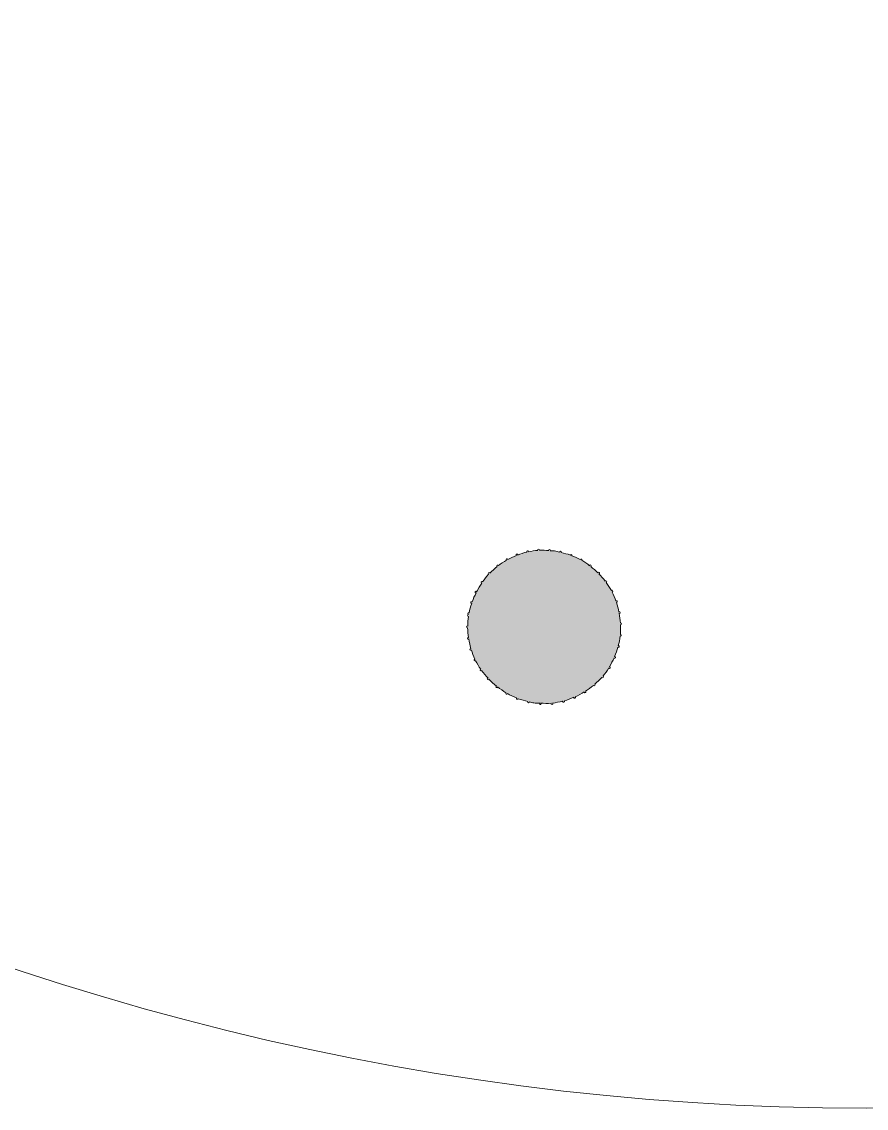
# Model space of a CAD drawing. Header units: millimetres. Extents: x -75 to 75, y -97 to 97.
# Drawn here: x -18.82 to 0, y -96.81 to -72.61 of the extents above; entities that cross this region are included whole.
import ezdxf

# ---------------------------------------------------------------- set-up
doc = ezdxf.new("R2010")
doc.units = ezdxf.units.MM
doc.header["$MEASUREMENT"] = 0
doc.layers.add('Layer 1', color=7, linetype='Continuous', lineweight=0)

# ---------------------------------------------------------------- blocks, each defined once
blk = doc.blocks.new('Block_1')
at = {"layer": 'Layer 1', "true_color": 0x000000, "transparency": 33554687}
h = blk.add_hatch(color=18, dxfattribs=at)
h.dxf.hatch_style = 2
edge = h.paths.add_edge_path()
edge.add_spline(control_points=[(-5.476, -86.045), (-5.464, -86.044), (-5.455, -86.035), (-5.455, -86.023), (-5.456, -86.011), (-5.466, -86.002), (-5.477, -86.003), (-5.48, -86.003), (-5.48, -86.006), (-5.482, -86.007), (-5.486, -85.932), (-5.496, -85.859), (-5.51, -85.787), (-5.506, -85.788), (-5.505, -85.793), (-5.501, -85.793), (-5.49, -85.79), (-5.482, -85.779), (-5.484, -85.767), (-5.485, -85.756), (-5.498, -85.749), (-5.509, -85.751), (-5.513, -85.752), (-5.512, -85.757), (-5.515, -85.76), (-5.529, -85.687), (-5.545, -85.615), (-5.569, -85.546), (-5.567, -85.546), (-5.567, -85.548), (-5.565, -85.548), (-5.554, -85.544), (-5.548, -85.532), (-5.552, -85.521), (-5.556, -85.509), (-5.568, -85.504), (-5.579, -85.508), (-5.581, -85.509), (-5.58, -85.512), (-5.582, -85.514), (-5.606, -85.446), (-5.63, -85.378), (-5.663, -85.315), (-5.662, -85.315), (-5.662, -85.315), (-5.662, -85.315), (-5.652, -85.31), (-5.647, -85.296), (-5.653, -85.286), (-5.659, -85.276), (-5.671, -85.272), (-5.682, -85.278), (-5.682, -85.278), (-5.681, -85.279), (-5.682, -85.28), (-5.716, -85.217), (-5.757, -85.158), (-5.798, -85.1), (-5.796, -85.1), (-5.794, -85.103), (-5.793, -85.101), (-5.783, -85.094), (-5.781, -85.081), (-5.788, -85.071), (-5.795, -85.062), (-5.808, -85.06), (-5.817, -85.067), (-5.818, -85.068), (-5.816, -85.07), (-5.817, -85.071), (-5.861, -85.013), (-5.911, -84.96), (-5.961, -84.908), (-5.957, -84.907), (-5.953, -84.911), (-5.95, -84.908), (-5.941, -84.9), (-5.941, -84.886), (-5.95, -84.879), (-5.958, -84.871), (-5.972, -84.871), (-5.98, -84.879), (-5.982, -84.882), (-5.979, -84.886), (-5.98, -84.889), (-6.031, -84.838), (-6.084, -84.79), (-6.142, -84.745), (-6.14, -84.744), (-6.137, -84.746), (-6.135, -84.744), (-6.128, -84.735), (-6.129, -84.721), (-6.139, -84.714), (-6.148, -84.707), (-6.161, -84.709), (-6.167, -84.719), (-6.169, -84.722), (-6.166, -84.725), (-6.166, -84.728), (-6.223, -84.686), (-6.278, -84.643), (-6.34, -84.608), (-6.335, -84.597), (-6.338, -84.585), (-6.348, -84.58), (-6.358, -84.575), (-6.371, -84.58), (-6.376, -84.59), (-6.377, -84.591), (-6.376, -84.591), (-6.376, -84.591), (-6.437, -84.559), (-6.5, -84.53), (-6.565, -84.505), (-6.563, -84.495), (-6.566, -84.485), (-6.575, -84.481), (-6.583, -84.478), (-6.59, -84.485), (-6.595, -84.491), (-6.662, -84.467), (-6.732, -84.452), (-6.802, -84.436), (-6.801, -84.434), (-6.798, -84.435), (-6.798, -84.433), (-6.795, -84.422), (-6.802, -84.411), (-6.814, -84.408), (-6.825, -84.406), (-6.836, -84.413), (-6.838, -84.425), (-6.838, -84.426), (-6.836, -84.426), (-6.836, -84.427), (-6.874, -84.419), (-6.91, -84.406), (-6.949, -84.4), (-6.981, -84.395), (-7.013, -84.398), (-7.045, -84.395), (-7.044, -84.392), (-7.04, -84.393), (-7.04, -84.39), (-7.039, -84.379), (-7.048, -84.368), (-7.059, -84.367), (-7.07, -84.366), (-7.08, -84.374), (-7.081, -84.386), (-7.081, -84.389), (-7.076, -84.39), (-7.075, -84.393), (-7.146, -84.387), (-7.217, -84.378), (-7.286, -84.382), (-7.286, -84.381), (-7.286, -84.381), (-7.286, -84.381), (-7.286, -84.369), (-7.296, -84.361), (-7.307, -84.362), (-7.319, -84.363), (-7.327, -84.373), (-7.326, -84.385), (-7.326, -84.386), (-7.324, -84.386), (-7.324, -84.387), (-7.394, -84.393), (-7.463, -84.404), (-7.532, -84.418), (-7.532, -84.416), (-7.529, -84.416), (-7.529, -84.414), (-7.531, -84.402), (-7.542, -84.395), (-7.554, -84.397), (-7.565, -84.4), (-7.572, -84.411), (-7.569, -84.422), (-7.569, -84.423), (-7.567, -84.423), (-7.567, -84.424), (-7.637, -84.44), (-7.704, -84.465), (-7.77, -84.49), (-7.77, -84.486), (-7.765, -84.484), (-7.766, -84.481), (-7.77, -84.47), (-7.782, -84.464), (-7.793, -84.469), (-7.803, -84.473), (-7.809, -84.486), (-7.805, -84.497), (-7.803, -84.5), (-7.8, -84.498), (-7.797, -84.5), (-7.865, -84.527), (-7.93, -84.557), (-7.993, -84.592), (-7.994, -84.59), (-7.99, -84.588), (-7.991, -84.586), (-7.997, -84.575), (-8.009, -84.572), (-8.02, -84.577), (-8.03, -84.583), (-8.034, -84.595), (-8.028, -84.606), (-8.026, -84.608), (-8.022, -84.606), (-8.02, -84.608), (-8.082, -84.644), (-8.144, -84.679), (-8.201, -84.723), (-8.201, -84.723), (-8.201, -84.722), (-8.201, -84.722), (-8.208, -84.713), (-8.221, -84.711), (-8.23, -84.718), (-8.239, -84.726), (-8.241, -84.739), (-8.233, -84.748), (-8.233, -84.75), (-8.231, -84.748), (-8.23, -84.749), (-8.285, -84.793), (-8.339, -84.84), (-8.389, -84.892), (-8.39, -84.891), (-8.388, -84.89), (-8.389, -84.889), (-8.397, -84.881), (-8.411, -84.881), (-8.419, -84.889), (-8.427, -84.897), (-8.428, -84.911), (-8.419, -84.919), (-8.468, -84.971), (-8.509, -85.031), (-8.551, -85.09), (-8.553, -85.088), (-8.55, -85.084), (-8.553, -85.082), (-8.562, -85.075), (-8.575, -85.077), (-8.582, -85.087), (-8.588, -85.097), (-8.586, -85.11), (-8.577, -85.117), (-8.575, -85.118), (-8.573, -85.115), (-8.571, -85.116), (-8.613, -85.177), (-8.65, -85.241), (-8.684, -85.307), (-8.686, -85.304), (-8.684, -85.299), (-8.687, -85.297), (-8.697, -85.292), (-8.71, -85.296), (-8.716, -85.306), (-8.722, -85.317), (-8.718, -85.329), (-8.707, -85.335), (-8.703, -85.337), (-8.7, -85.332), (-8.696, -85.331), (-8.729, -85.397), (-8.761, -85.464), (-8.786, -85.535), (-8.788, -85.534), (-8.787, -85.531), (-8.789, -85.53), (-8.8, -85.527), (-8.811, -85.533), (-8.815, -85.544), (-8.819, -85.555), (-8.813, -85.567), (-8.802, -85.571), (-8.799, -85.572), (-8.798, -85.568), (-8.795, -85.568), (-8.818, -85.636), (-8.839, -85.706), (-8.854, -85.778), (-8.855, -85.778), (-8.854, -85.776), (-8.855, -85.776), (-8.867, -85.774), (-8.878, -85.781), (-8.881, -85.793), (-8.883, -85.804), (-8.876, -85.815), (-8.864, -85.817), (-8.876, -85.815), (-8.887, -85.823), (-8.888, -85.835), (-8.889, -85.847), (-8.881, -85.858), (-8.869, -85.859), (-8.868, -85.859), (-8.868, -85.858), (-8.867, -85.858), (-8.878, -85.93), (-8.881, -86.002), (-8.882, -86.074), (-8.884, -86.074), (-8.884, -86.07), (-8.886, -86.07), (-8.898, -86.07), (-8.907, -86.08), (-8.908, -86.091), (-8.908, -86.103), (-8.899, -86.113), (-8.887, -86.113), (-8.886, -86.113), (-8.886, -86.111), (-8.885, -86.111), (-8.884, -86.185), (-8.875, -86.258), (-8.865, -86.33), (-8.868, -86.329), (-8.869, -86.323), (-8.873, -86.324), (-8.885, -86.325), (-8.894, -86.336), (-8.891, -86.348), (-8.889, -86.36), (-8.878, -86.367), (-8.866, -86.366), (-8.862, -86.365), (-8.863, -86.36), (-8.861, -86.358), (-8.849, -86.432), (-8.834, -86.504), (-8.813, -86.575), (-8.815, -86.575), (-8.816, -86.571), (-8.818, -86.572), (-8.829, -86.575), (-8.836, -86.587), (-8.833, -86.599), (-8.829, -86.61), (-8.817, -86.616), (-8.806, -86.613), (-8.803, -86.612), (-8.804, -86.608), (-8.802, -86.606), (-8.779, -86.675), (-8.759, -86.745), (-8.728, -86.811), (-8.728, -86.811), (-8.728, -86.811), (-8.728, -86.811), (-8.739, -86.816), (-8.743, -86.828), (-8.738, -86.839), (-8.732, -86.849), (-8.719, -86.854), (-8.708, -86.848), (-8.707, -86.848), (-8.708, -86.846), (-8.707, -86.845), (-8.674, -86.91), (-8.636, -86.973), (-8.595, -87.033), (-8.596, -87.034), (-8.598, -87.031), (-8.6, -87.032), (-8.61, -87.039), (-8.612, -87.052), (-8.606, -87.062), (-8.599, -87.072), (-8.586, -87.075), (-8.576, -87.068), (-8.575, -87.067), (-8.576, -87.066), (-8.575, -87.065), (-8.532, -87.126), (-8.481, -87.18), (-8.43, -87.235), (-8.434, -87.236), (-8.437, -87.232), (-8.44, -87.235), (-8.449, -87.243), (-8.449, -87.256), (-8.441, -87.264), (-8.432, -87.273), (-8.418, -87.274), (-8.41, -87.265), (-8.407, -87.263), (-8.411, -87.26), (-8.41, -87.258), (-8.357, -87.312), (-8.301, -87.363), (-8.241, -87.41), (-8.244, -87.412), (-8.248, -87.409), (-8.25, -87.411), (-8.257, -87.42), (-8.256, -87.434), (-8.246, -87.442), (-8.237, -87.449), (-8.223, -87.448), (-8.216, -87.439), (-8.214, -87.436), (-8.218, -87.432), (-8.217, -87.429), (-8.158, -87.475), (-8.098, -87.52), (-8.032, -87.559), (-8.033, -87.559), (-8.034, -87.559), (-8.035, -87.559), (-8.041, -87.569), (-8.037, -87.582), (-8.026, -87.588), (-8.015, -87.594), (-8.002, -87.591), (-7.996, -87.58), (-7.995, -87.579), (-7.998, -87.577), (-7.998, -87.576), (-7.933, -87.612), (-7.867, -87.645), (-7.796, -87.674), (-7.797, -87.674), (-7.799, -87.674), (-7.799, -87.675), (-7.803, -87.685), (-7.798, -87.698), (-7.786, -87.703), (-7.775, -87.708), (-7.763, -87.703), (-7.759, -87.692), (-7.69, -87.718), (-7.614, -87.732), (-7.541, -87.75), (-7.543, -87.752), (-7.548, -87.751), (-7.549, -87.755), (-7.551, -87.766), (-7.544, -87.778), (-7.532, -87.78), (-7.52, -87.783), (-7.508, -87.776), (-7.506, -87.764), (-7.505, -87.761), (-7.51, -87.761), (-7.51, -87.758), (-7.476, -87.766), (-7.445, -87.779), (-7.41, -87.785), (-7.365, -87.791), (-7.323, -87.786), (-7.279, -87.789), (-7.283, -87.792), (-7.29, -87.792), (-7.29, -87.798), (-7.291, -87.81), (-7.282, -87.82), (-7.27, -87.822), (-7.257, -87.823), (-7.247, -87.815), (-7.247, -87.803), (-7.247, -87.796), (-7.254, -87.794), (-7.258, -87.79), (-7.179, -87.794), (-7.099, -87.798), (-7.021, -87.791), (-7.024, -87.795), (-7.029, -87.796), (-7.029, -87.8), (-7.028, -87.812), (-7.017, -87.82), (-7.005, -87.818), (-6.993, -87.816), (-6.984, -87.806), (-6.985, -87.794), (-6.986, -87.789), (-6.992, -87.79), (-6.996, -87.787), (-6.918, -87.778), (-6.841, -87.765), (-6.767, -87.746), (-6.767, -87.749), (-6.771, -87.749), (-6.77, -87.752), (-6.767, -87.763), (-6.755, -87.77), (-6.743, -87.767), (-6.731, -87.764), (-6.724, -87.753), (-6.728, -87.741), (-6.728, -87.74), (-6.73, -87.741), (-6.73, -87.74), (-6.657, -87.72), (-6.588, -87.689), (-6.519, -87.66), (-6.519, -87.663), (-6.523, -87.665), (-6.522, -87.668), (-6.517, -87.679), (-6.504, -87.683), (-6.493, -87.678), (-6.482, -87.673), (-6.477, -87.66), (-6.482, -87.65), (-6.483, -87.648), (-6.486, -87.649), (-6.488, -87.648), (-6.418, -87.617), (-6.352, -87.581), (-6.288, -87.541), (-6.287, -87.544), (-6.291, -87.546), (-6.29, -87.548), (-6.283, -87.558), (-6.27, -87.561), (-6.259, -87.555), (-6.249, -87.549), (-6.246, -87.536), (-6.252, -87.526), (-6.254, -87.523), (-6.259, -87.526), (-6.262, -87.524), (-6.198, -87.484), (-6.136, -87.443), (-6.079, -87.394), (-6.078, -87.395), (-6.08, -87.396), (-6.079, -87.397), (-6.071, -87.406), (-6.058, -87.407), (-6.048, -87.399), (-6.039, -87.391), (-6.038, -87.377), (-6.047, -87.369), (-6.048, -87.367), (-6.05, -87.369), (-6.052, -87.368), (-5.997, -87.32), (-5.942, -87.271), (-5.894, -87.216), (-5.894, -87.216), (-5.894, -87.217), (-5.894, -87.218), (-5.885, -87.225), (-5.871, -87.224), (-5.863, -87.216), (-5.855, -87.207), (-5.857, -87.193), (-5.866, -87.185), (-5.866, -87.185), (-5.867, -87.186), (-5.867, -87.185), (-5.82, -87.129), (-5.781, -87.067), (-5.742, -87.006), (-5.74, -87.008), (-5.743, -87.011), (-5.74, -87.013), (-5.73, -87.019), (-5.717, -87.016), (-5.711, -87.006), (-5.704, -86.995), (-5.707, -86.982), (-5.718, -86.976), (-5.719, -86.976), (-5.72, -86.978), (-5.722, -86.978), (-5.683, -86.914), (-5.652, -86.847), (-5.622, -86.779), (-5.62, -86.782), (-5.622, -86.787), (-5.618, -86.788), (-5.607, -86.793), (-5.594, -86.788), (-5.589, -86.777), (-5.585, -86.766), (-5.591, -86.754), (-5.602, -86.749), (-5.605, -86.748), (-5.607, -86.753), (-5.611, -86.753), (-5.582, -86.685), (-5.556, -86.616), (-5.537, -86.544), (-5.535, -86.545), (-5.536, -86.548), (-5.534, -86.548), (-5.523, -86.551), (-5.511, -86.544), (-5.508, -86.533), (-5.505, -86.521), (-5.512, -86.51), (-5.524, -86.507), (-5.526, -86.506), (-5.527, -86.51), (-5.53, -86.511), (-5.512, -86.441), (-5.494, -86.371), (-5.486, -86.298), (-5.486, -86.298), (-5.486, -86.299), (-5.485, -86.299), (-5.474, -86.3), (-5.463, -86.291), (-5.461, -86.28), (-5.46, -86.268), (-5.469, -86.258), (-5.481, -86.257), (-5.481, -86.256), (-5.481, -86.257), (-5.482, -86.257), (-5.476, -86.183), (-5.479, -86.111), (-5.482, -86.039), (-5.479, -86.041), (-5.479, -86.045), (-5.476, -86.045)], knot_values=[0, 0, 0, 0, 1, 1, 1, 2, 2, 2, 3, 3, 3, 4, 4, 4, 5, 5, 5, 6, 6, 6, 7, 7, 7, 8, 8, 8, 9, 9, 9, 10, 10, 10, 11, 11, 11, 12, 12, 12, 13, 13, 13, 14, 14, 14, 15, 15, 15, 16, 16, 16, 17, 17, 17, 18, 18, 18, 19, 19, 19, 20, 20, 20, 21, 21, 21, 22, 22, 22, 23, 23, 23, 24, 24, 24, 25, 25, 25, 26, 26, 26, 27, 27, 27, 28, 28, 28, 29, 29, 29, 30, 30, 30, 31, 31, 31, 32, 32, 32, 33, 33, 33, 34, 34, 34, 35, 35, 35, 36, 36, 36, 37, 37, 37, 38, 38, 38, 39, 39, 39, 40, 40, 40, 41, 41, 41, 42, 42, 42, 43, 43, 43, 44, 44, 44, 45, 45, 45, 46, 46, 46, 47, 47, 47, 48, 48, 48, 49, 49, 49, 50, 50, 50, 51, 51, 51, 52, 52, 52, 53, 53, 53, 54, 54, 54, 55, 55, 55, 56, 56, 56, 57, 57, 57, 58, 58, 58, 59, 59, 59, 60, 60, 60, 61, 61, 61, 62, 62, 62, 63, 63, 63, 64, 64, 64, 65, 65, 65, 66, 66, 66, 67, 67, 67, 68, 68, 68, 69, 69, 69, 70, 70, 70, 71, 71, 71, 72, 72, 72, 73, 73, 73, 74, 74, 74, 75, 75, 75, 76, 76, 76, 77, 77, 77, 78, 78, 78, 79, 79, 79, 80, 80, 80, 81, 81, 81, 82, 82, 82, 83, 83, 83, 84, 84, 84, 85, 85, 85, 86, 86, 86, 87, 87, 87, 88, 88, 88, 89, 89, 89, 90, 90, 90, 91, 91, 91, 92, 92, 92, 93, 93, 93, 94, 94, 94, 95, 95, 95, 96, 96, 96, 97, 97, 97, 98, 98, 98, 99, 99, 99, 100, 100, 100, 101, 101, 101, 102, 102, 102, 103, 103, 103, 104, 104, 104, 105, 105, 105, 106, 106, 106, 107, 107, 107, 108, 108, 108, 109, 109, 109, 110, 110, 110, 111, 111, 111, 112, 112, 112, 113, 113, 113, 114, 114, 114, 115, 115, 115, 116, 116, 116, 117, 117, 117, 118, 118, 118, 119, 119, 119, 120, 120, 120, 121, 121, 121, 122, 122, 122, 123, 123, 123, 124, 124, 124, 125, 125, 125, 126, 126, 126, 127, 127, 127, 128, 128, 128, 129, 129, 129, 130, 130, 130, 131, 131, 131, 132, 132, 132, 133, 133, 133, 134, 134, 134, 135, 135, 135, 136, 136, 136, 137, 137, 137, 138, 138, 138, 139, 139, 139, 140, 140, 140, 141, 141, 141, 142, 142, 142, 143, 143, 143, 144, 144, 144, 145, 145, 145, 146, 146, 146, 147, 147, 147, 148, 148, 148, 149, 149, 149, 150, 150, 150, 151, 151, 151, 152, 152, 152, 153, 153, 153, 154, 154, 154, 155, 155, 155, 156, 156, 156, 157, 157, 157, 158, 158, 158, 159, 159, 159, 160, 160, 160, 161, 161, 161, 162, 162, 162, 163, 163, 163, 164, 164, 164, 165, 165, 165, 166, 166, 166, 167, 167, 167, 168, 168, 168, 169, 169, 169, 170, 170, 170, 171, 171, 171, 172, 172, 172, 173, 173, 173, 174, 174, 174, 175, 175, 175, 176, 176, 176, 177, 177, 177, 178, 178, 178, 179, 179, 179, 180, 180, 180, 181, 181, 181, 182, 182, 182, 183, 183, 183, 184, 184, 184, 185, 185, 185, 186, 186, 186, 187, 187, 187, 188, 188, 188, 189, 189, 189, 190, 190, 190, 191, 191, 191, 192, 192, 192, 193, 193, 193, 194, 194, 194, 195, 195, 195, 196, 196, 196, 197, 197, 197, 198, 198, 198, 199, 199, 199, 200, 200, 200, 201, 201, 201, 202, 202, 202, 203, 203, 203, 204, 204, 204, 205, 205, 205, 206, 206, 206, 207, 207, 207, 208, 208, 208, 209, 209, 209, 209], degree=3, periodic=0)
at = {"layer": 'Layer 1'}
blk.add_open_spline([(-5.476, -86.045), (-5.464, -86.044), (-5.455, -86.035), (-5.455, -86.023), (-5.456, -86.011), (-5.466, -86.002), (-5.477, -86.003), (-5.48, -86.003), (-5.48, -86.006), (-5.482, -86.007), (-5.486, -85.932), (-5.496, -85.859), (-5.51, -85.787), (-5.506, -85.788), (-5.505, -85.793), (-5.501, -85.793), (-5.49, -85.79), (-5.482, -85.779), (-5.484, -85.767), (-5.485, -85.756), (-5.498, -85.749), (-5.509, -85.751), (-5.513, -85.752), (-5.512, -85.757), (-5.515, -85.76), (-5.529, -85.687), (-5.545, -85.615), (-5.569, -85.546), (-5.567, -85.546), (-5.567, -85.548), (-5.565, -85.548), (-5.554, -85.544), (-5.548, -85.532), (-5.552, -85.521), (-5.556, -85.509), (-5.568, -85.504), (-5.579, -85.508), (-5.581, -85.509), (-5.58, -85.512), (-5.582, -85.514), (-5.606, -85.446), (-5.63, -85.378), (-5.663, -85.315), (-5.662, -85.315), (-5.662, -85.315), (-5.662, -85.315), (-5.652, -85.31), (-5.647, -85.296), (-5.653, -85.286), (-5.659, -85.276), (-5.671, -85.272), (-5.682, -85.278), (-5.682, -85.278), (-5.681, -85.279), (-5.682, -85.28), (-5.716, -85.217), (-5.757, -85.158), (-5.798, -85.1), (-5.796, -85.1), (-5.794, -85.103), (-5.793, -85.101), (-5.783, -85.094), (-5.781, -85.081), (-5.788, -85.071), (-5.795, -85.062), (-5.808, -85.06), (-5.817, -85.067), (-5.818, -85.068), (-5.816, -85.07), (-5.817, -85.071), (-5.861, -85.013), (-5.911, -84.96), (-5.961, -84.908), (-5.957, -84.907), (-5.953, -84.911), (-5.95, -84.908), (-5.941, -84.9), (-5.941, -84.886), (-5.95, -84.879), (-5.958, -84.871), (-5.972, -84.871), (-5.98, -84.879), (-5.982, -84.882), (-5.979, -84.886), (-5.98, -84.889), (-6.031, -84.838), (-6.084, -84.79), (-6.142, -84.745), (-6.14, -84.744), (-6.137, -84.746), (-6.135, -84.744), (-6.128, -84.735), (-6.129, -84.721), (-6.139, -84.714), (-6.148, -84.707), (-6.161, -84.709), (-6.167, -84.719), (-6.169, -84.722), (-6.166, -84.725), (-6.166, -84.728), (-6.223, -84.686), (-6.278, -84.643), (-6.34, -84.608), (-6.335, -84.597), (-6.338, -84.585), (-6.348, -84.58), (-6.358, -84.575), (-6.371, -84.58), (-6.376, -84.59), (-6.377, -84.591), (-6.376, -84.591), (-6.376, -84.591), (-6.437, -84.559), (-6.5, -84.53), (-6.565, -84.505), (-6.563, -84.495), (-6.566, -84.485), (-6.575, -84.481), (-6.583, -84.478), (-6.59, -84.485), (-6.595, -84.491), (-6.662, -84.467), (-6.732, -84.452), (-6.802, -84.436), (-6.801, -84.434), (-6.798, -84.435), (-6.798, -84.433), (-6.795, -84.422), (-6.802, -84.411), (-6.814, -84.408), (-6.825, -84.406), (-6.836, -84.413), (-6.838, -84.425), (-6.838, -84.426), (-6.836, -84.426), (-6.836, -84.427), (-6.874, -84.419), (-6.91, -84.406), (-6.949, -84.4), (-6.981, -84.395), (-7.013, -84.398), (-7.045, -84.395), (-7.044, -84.392), (-7.04, -84.393), (-7.04, -84.39), (-7.039, -84.379), (-7.048, -84.368), (-7.059, -84.367), (-7.07, -84.366), (-7.08, -84.374), (-7.081, -84.386), (-7.081, -84.389), (-7.076, -84.39), (-7.075, -84.393), (-7.146, -84.387), (-7.217, -84.378), (-7.286, -84.382), (-7.286, -84.381), (-7.286, -84.381), (-7.286, -84.381), (-7.286, -84.369), (-7.296, -84.361), (-7.307, -84.362), (-7.319, -84.363), (-7.327, -84.373), (-7.326, -84.385), (-7.326, -84.386), (-7.324, -84.386), (-7.324, -84.387), (-7.394, -84.393), (-7.463, -84.404), (-7.532, -84.418), (-7.532, -84.416), (-7.529, -84.416), (-7.529, -84.414), (-7.531, -84.402), (-7.542, -84.395), (-7.554, -84.397), (-7.565, -84.4), (-7.572, -84.411), (-7.569, -84.422), (-7.569, -84.423), (-7.567, -84.423), (-7.567, -84.424), (-7.637, -84.44), (-7.704, -84.465), (-7.77, -84.49), (-7.77, -84.486), (-7.765, -84.484), (-7.766, -84.481), (-7.77, -84.47), (-7.782, -84.464), (-7.793, -84.469), (-7.803, -84.473), (-7.809, -84.486), (-7.805, -84.497), (-7.803, -84.5), (-7.8, -84.498), (-7.797, -84.5), (-7.865, -84.527), (-7.93, -84.557), (-7.993, -84.592), (-7.994, -84.59), (-7.99, -84.588), (-7.991, -84.586), (-7.997, -84.575), (-8.009, -84.572), (-8.02, -84.577), (-8.03, -84.583), (-8.034, -84.595), (-8.028, -84.606), (-8.026, -84.608), (-8.022, -84.606), (-8.02, -84.608), (-8.082, -84.644), (-8.144, -84.679), (-8.201, -84.723), (-8.201, -84.723), (-8.201, -84.722), (-8.201, -84.722), (-8.208, -84.713), (-8.221, -84.711), (-8.23, -84.718), (-8.239, -84.726), (-8.241, -84.739), (-8.233, -84.748), (-8.233, -84.75), (-8.231, -84.748), (-8.23, -84.749), (-8.285, -84.793), (-8.339, -84.84), (-8.389, -84.892), (-8.39, -84.891), (-8.388, -84.89), (-8.389, -84.889), (-8.397, -84.881), (-8.411, -84.881), (-8.419, -84.889), (-8.427, -84.897), (-8.428, -84.911), (-8.419, -84.919), (-8.468, -84.971), (-8.509, -85.031), (-8.551, -85.09), (-8.553, -85.088), (-8.55, -85.084), (-8.553, -85.082), (-8.562, -85.075), (-8.575, -85.077), (-8.582, -85.087), (-8.588, -85.097), (-8.586, -85.11), (-8.577, -85.117), (-8.575, -85.118), (-8.573, -85.115), (-8.571, -85.116), (-8.613, -85.177), (-8.65, -85.241), (-8.684, -85.307), (-8.686, -85.304), (-8.684, -85.299), (-8.687, -85.297), (-8.697, -85.292), (-8.71, -85.296), (-8.716, -85.306), (-8.722, -85.317), (-8.718, -85.329), (-8.707, -85.335), (-8.703, -85.337), (-8.7, -85.332), (-8.696, -85.331), (-8.729, -85.397), (-8.761, -85.464), (-8.786, -85.535), (-8.788, -85.534), (-8.787, -85.531), (-8.789, -85.53), (-8.8, -85.527), (-8.811, -85.533), (-8.815, -85.544), (-8.819, -85.555), (-8.813, -85.567), (-8.802, -85.571), (-8.799, -85.572), (-8.798, -85.568), (-8.795, -85.568), (-8.818, -85.636), (-8.839, -85.706), (-8.854, -85.778), (-8.855, -85.778), (-8.854, -85.776), (-8.855, -85.776), (-8.867, -85.774), (-8.878, -85.781), (-8.881, -85.793), (-8.883, -85.804), (-8.876, -85.815), (-8.864, -85.817), (-8.876, -85.815), (-8.887, -85.823), (-8.888, -85.835), (-8.889, -85.847), (-8.881, -85.858), (-8.869, -85.859), (-8.868, -85.859), (-8.868, -85.858), (-8.867, -85.858), (-8.878, -85.93), (-8.881, -86.002), (-8.882, -86.074), (-8.884, -86.074), (-8.884, -86.07), (-8.886, -86.07), (-8.898, -86.07), (-8.907, -86.08), (-8.908, -86.091), (-8.908, -86.103), (-8.899, -86.113), (-8.887, -86.113), (-8.886, -86.113), (-8.886, -86.111), (-8.885, -86.111), (-8.884, -86.185), (-8.875, -86.258), (-8.865, -86.33), (-8.868, -86.329), (-8.869, -86.323), (-8.873, -86.324), (-8.885, -86.325), (-8.894, -86.336), (-8.891, -86.348), (-8.889, -86.36), (-8.878, -86.367), (-8.866, -86.366), (-8.862, -86.365), (-8.863, -86.36), (-8.861, -86.358), (-8.849, -86.432), (-8.834, -86.504), (-8.813, -86.575), (-8.815, -86.575), (-8.816, -86.571), (-8.818, -86.572), (-8.829, -86.575), (-8.836, -86.587), (-8.833, -86.599), (-8.829, -86.61), (-8.817, -86.616), (-8.806, -86.613), (-8.803, -86.612), (-8.804, -86.608), (-8.802, -86.606), (-8.779, -86.675), (-8.759, -86.745), (-8.728, -86.811), (-8.728, -86.811), (-8.728, -86.811), (-8.728, -86.811), (-8.739, -86.816), (-8.743, -86.828), (-8.738, -86.839), (-8.732, -86.849), (-8.719, -86.854), (-8.708, -86.848), (-8.707, -86.848), (-8.708, -86.846), (-8.707, -86.845), (-8.674, -86.91), (-8.636, -86.973), (-8.595, -87.033), (-8.596, -87.034), (-8.598, -87.031), (-8.6, -87.032), (-8.61, -87.039), (-8.612, -87.052), (-8.606, -87.062), (-8.599, -87.072), (-8.586, -87.075), (-8.576, -87.068), (-8.575, -87.067), (-8.576, -87.066), (-8.575, -87.065), (-8.532, -87.126), (-8.481, -87.18), (-8.43, -87.235), (-8.434, -87.236), (-8.437, -87.232), (-8.44, -87.235), (-8.449, -87.243), (-8.449, -87.256), (-8.441, -87.264), (-8.432, -87.273), (-8.418, -87.274), (-8.41, -87.265), (-8.407, -87.263), (-8.411, -87.26), (-8.41, -87.258), (-8.357, -87.312), (-8.301, -87.363), (-8.241, -87.41), (-8.244, -87.412), (-8.248, -87.409), (-8.25, -87.411), (-8.257, -87.42), (-8.256, -87.434), (-8.246, -87.442), (-8.237, -87.449), (-8.223, -87.448), (-8.216, -87.439), (-8.214, -87.436), (-8.218, -87.432), (-8.217, -87.429), (-8.158, -87.475), (-8.098, -87.52), (-8.032, -87.559), (-8.033, -87.559), (-8.034, -87.559), (-8.035, -87.559), (-8.041, -87.569), (-8.037, -87.582), (-8.026, -87.588), (-8.015, -87.594), (-8.002, -87.591), (-7.996, -87.58), (-7.995, -87.579), (-7.998, -87.577), (-7.998, -87.576), (-7.933, -87.612), (-7.867, -87.645), (-7.796, -87.674), (-7.797, -87.674), (-7.799, -87.674), (-7.799, -87.675), (-7.803, -87.685), (-7.798, -87.698), (-7.786, -87.703), (-7.775, -87.708), (-7.763, -87.703), (-7.759, -87.692), (-7.69, -87.718), (-7.614, -87.732), (-7.541, -87.75), (-7.543, -87.752), (-7.548, -87.751), (-7.549, -87.755), (-7.551, -87.766), (-7.544, -87.778), (-7.532, -87.78), (-7.52, -87.783), (-7.508, -87.776), (-7.506, -87.764), (-7.505, -87.761), (-7.51, -87.761), (-7.51, -87.758), (-7.476, -87.766), (-7.445, -87.779), (-7.41, -87.785), (-7.365, -87.791), (-7.323, -87.786), (-7.279, -87.789), (-7.283, -87.792), (-7.29, -87.792), (-7.29, -87.798), (-7.291, -87.81), (-7.282, -87.82), (-7.27, -87.822), (-7.257, -87.823), (-7.247, -87.815), (-7.247, -87.803), (-7.247, -87.796), (-7.254, -87.794), (-7.258, -87.79), (-7.179, -87.794), (-7.099, -87.798), (-7.021, -87.791), (-7.024, -87.795), (-7.029, -87.796), (-7.029, -87.8), (-7.028, -87.812), (-7.017, -87.82), (-7.005, -87.818), (-6.993, -87.816), (-6.984, -87.806), (-6.985, -87.794), (-6.986, -87.789), (-6.992, -87.79), (-6.996, -87.787), (-6.918, -87.778), (-6.841, -87.765), (-6.767, -87.746), (-6.767, -87.749), (-6.771, -87.749), (-6.77, -87.752), (-6.767, -87.763), (-6.755, -87.77), (-6.743, -87.767), (-6.731, -87.764), (-6.724, -87.753), (-6.728, -87.741), (-6.728, -87.74), (-6.73, -87.741), (-6.73, -87.74), (-6.657, -87.72), (-6.588, -87.689), (-6.519, -87.66), (-6.519, -87.663), (-6.523, -87.665), (-6.522, -87.668), (-6.517, -87.679), (-6.504, -87.683), (-6.493, -87.678), (-6.482, -87.673), (-6.477, -87.66), (-6.482, -87.65), (-6.483, -87.648), (-6.486, -87.649), (-6.488, -87.648), (-6.418, -87.617), (-6.352, -87.581), (-6.288, -87.541), (-6.287, -87.544), (-6.291, -87.546), (-6.29, -87.548), (-6.283, -87.558), (-6.27, -87.561), (-6.259, -87.555), (-6.249, -87.549), (-6.246, -87.536), (-6.252, -87.526), (-6.254, -87.523), (-6.259, -87.526), (-6.262, -87.524), (-6.198, -87.484), (-6.136, -87.443), (-6.079, -87.394), (-6.078, -87.395), (-6.08, -87.396), (-6.079, -87.397), (-6.071, -87.406), (-6.058, -87.407), (-6.048, -87.399), (-6.039, -87.391), (-6.038, -87.377), (-6.047, -87.369), (-6.048, -87.367), (-6.05, -87.369), (-6.052, -87.368), (-5.997, -87.32), (-5.942, -87.271), (-5.894, -87.216), (-5.894, -87.216), (-5.894, -87.217), (-5.894, -87.218), (-5.885, -87.225), (-5.871, -87.224), (-5.863, -87.216), (-5.855, -87.207), (-5.857, -87.193), (-5.866, -87.185), (-5.866, -87.185), (-5.867, -87.186), (-5.867, -87.185), (-5.82, -87.129), (-5.781, -87.067), (-5.742, -87.006), (-5.74, -87.008), (-5.743, -87.011), (-5.74, -87.013), (-5.73, -87.019), (-5.717, -87.016), (-5.711, -87.006), (-5.704, -86.995), (-5.707, -86.982), (-5.718, -86.976), (-5.719, -86.976), (-5.72, -86.978), (-5.722, -86.978), (-5.683, -86.914), (-5.652, -86.847), (-5.622, -86.779), (-5.62, -86.782), (-5.622, -86.787), (-5.618, -86.788), (-5.607, -86.793), (-5.594, -86.788), (-5.589, -86.777), (-5.585, -86.766), (-5.591, -86.754), (-5.602, -86.749), (-5.605, -86.748), (-5.607, -86.753), (-5.611, -86.753), (-5.582, -86.685), (-5.556, -86.616), (-5.537, -86.544), (-5.535, -86.545), (-5.536, -86.548), (-5.534, -86.548), (-5.523, -86.551), (-5.511, -86.544), (-5.508, -86.533), (-5.505, -86.521), (-5.512, -86.51), (-5.524, -86.507), (-5.526, -86.506), (-5.527, -86.51), (-5.53, -86.511), (-5.512, -86.441), (-5.494, -86.371), (-5.486, -86.298), (-5.486, -86.298), (-5.486, -86.299), (-5.485, -86.299), (-5.474, -86.3), (-5.463, -86.291), (-5.461, -86.28), (-5.46, -86.268), (-5.469, -86.258), (-5.481, -86.257), (-5.481, -86.256), (-5.481, -86.257), (-5.482, -86.257), (-5.476, -86.183), (-5.479, -86.111), (-5.482, -86.039), (-5.479, -86.041), (-5.479, -86.045), (-5.476, -86.045)], degree=3, knots=[0, 0, 0, 0, 1, 1, 1, 2, 2, 2, 3, 3, 3, 4, 4, 4, 5, 5, 5, 6, 6, 6, 7, 7, 7, 8, 8, 8, 9, 9, 9, 10, 10, 10, 11, 11, 11, 12, 12, 12, 13, 13, 13, 14, 14, 14, 15, 15, 15, 16, 16, 16, 17, 17, 17, 18, 18, 18, 19, 19, 19, 20, 20, 20, 21, 21, 21, 22, 22, 22, 23, 23, 23, 24, 24, 24, 25, 25, 25, 26, 26, 26, 27, 27, 27, 28, 28, 28, 29, 29, 29, 30, 30, 30, 31, 31, 31, 32, 32, 32, 33, 33, 33, 34, 34, 34, 35, 35, 35, 36, 36, 36, 37, 37, 37, 38, 38, 38, 39, 39, 39, 40, 40, 40, 41, 41, 41, 42, 42, 42, 43, 43, 43, 44, 44, 44, 45, 45, 45, 46, 46, 46, 47, 47, 47, 48, 48, 48, 49, 49, 49, 50, 50, 50, 51, 51, 51, 52, 52, 52, 53, 53, 53, 54, 54, 54, 55, 55, 55, 56, 56, 56, 57, 57, 57, 58, 58, 58, 59, 59, 59, 60, 60, 60, 61, 61, 61, 62, 62, 62, 63, 63, 63, 64, 64, 64, 65, 65, 65, 66, 66, 66, 67, 67, 67, 68, 68, 68, 69, 69, 69, 70, 70, 70, 71, 71, 71, 72, 72, 72, 73, 73, 73, 74, 74, 74, 75, 75, 75, 76, 76, 76, 77, 77, 77, 78, 78, 78, 79, 79, 79, 80, 80, 80, 81, 81, 81, 82, 82, 82, 83, 83, 83, 84, 84, 84, 85, 85, 85, 86, 86, 86, 87, 87, 87, 88, 88, 88, 89, 89, 89, 90, 90, 90, 91, 91, 91, 92, 92, 92, 93, 93, 93, 94, 94, 94, 95, 95, 95, 96, 96, 96, 97, 97, 97, 98, 98, 98, 99, 99, 99, 100, 100, 100, 101, 101, 101, 102, 102, 102, 103, 103, 103, 104, 104, 104, 105, 105, 105, 106, 106, 106, 107, 107, 107, 108, 108, 108, 109, 109, 109, 110, 110, 110, 111, 111, 111, 112, 112, 112, 113, 113, 113, 114, 114, 114, 115, 115, 115, 116, 116, 116, 117, 117, 117, 118, 118, 118, 119, 119, 119, 120, 120, 120, 121, 121, 121, 122, 122, 122, 123, 123, 123, 124, 124, 124, 125, 125, 125, 126, 126, 126, 127, 127, 127, 128, 128, 128, 129, 129, 129, 130, 130, 130, 131, 131, 131, 132, 132, 132, 133, 133, 133, 134, 134, 134, 135, 135, 135, 136, 136, 136, 137, 137, 137, 138, 138, 138, 139, 139, 139, 140, 140, 140, 141, 141, 141, 142, 142, 142, 143, 143, 143, 144, 144, 144, 145, 145, 145, 146, 146, 146, 147, 147, 147, 148, 148, 148, 149, 149, 149, 150, 150, 150, 151, 151, 151, 152, 152, 152, 153, 153, 153, 154, 154, 154, 155, 155, 155, 156, 156, 156, 157, 157, 157, 158, 158, 158, 159, 159, 159, 160, 160, 160, 161, 161, 161, 162, 162, 162, 163, 163, 163, 164, 164, 164, 165, 165, 165, 166, 166, 166, 167, 167, 167, 168, 168, 168, 169, 169, 169, 170, 170, 170, 171, 171, 171, 172, 172, 172, 173, 173, 173, 174, 174, 174, 175, 175, 175, 176, 176, 176, 177, 177, 177, 178, 178, 178, 179, 179, 179, 180, 180, 180, 181, 181, 181, 182, 182, 182, 183, 183, 183, 184, 184, 184, 185, 185, 185, 186, 186, 186, 187, 187, 187, 188, 188, 188, 189, 189, 189, 190, 190, 190, 191, 191, 191, 192, 192, 192, 193, 193, 193, 194, 194, 194, 195, 195, 195, 196, 196, 196, 197, 197, 197, 198, 198, 198, 199, 199, 199, 200, 200, 200, 201, 201, 201, 202, 202, 202, 203, 203, 203, 204, 204, 204, 205, 205, 205, 206, 206, 206, 207, 207, 207, 208, 208, 208, 209, 209, 209, 209], dxfattribs=at)
blk = doc.blocks.new('Block_0')
at = {"layer": 'Layer 1'}
for points, knots in [([(0, 96.814), (-41.587, 96.814), (-75.3, 53.469), (-75.3, 0), (-75.3, -53.469), (-41.587, -96.814), (0, -96.814), (41.587, -96.814), (75.3, -53.469), (75.3, 0), (75.3, 53.469), (41.587, 96.814), (0, 96.814)], [0, 0, 0, 0, 1, 1, 1, 2, 2, 2, 3, 3, 3, 4, 4, 4, 4]), ([(-5.481, -86.257), (-5.469, -86.258), (-5.46, -86.268), (-5.461, -86.28), (-5.463, -86.291), (-5.474, -86.3), (-5.485, -86.299), (-5.486, -86.299), (-5.486, -86.298), (-5.486, -86.298), (-5.494, -86.371), (-5.512, -86.441), (-5.53, -86.511), (-5.527, -86.51), (-5.526, -86.506), (-5.524, -86.507), (-5.512, -86.51), (-5.505, -86.521), (-5.508, -86.533), (-5.511, -86.544), (-5.523, -86.551), (-5.534, -86.548), (-5.536, -86.548), (-5.535, -86.545), (-5.537, -86.544), (-5.556, -86.616), (-5.582, -86.685), (-5.611, -86.753), (-5.607, -86.753), (-5.605, -86.748), (-5.602, -86.749), (-5.591, -86.754), (-5.585, -86.766), (-5.589, -86.777), (-5.594, -86.788), (-5.607, -86.793), (-5.618, -86.788), (-5.622, -86.787), (-5.62, -86.782), (-5.622, -86.779), (-5.652, -86.847), (-5.683, -86.914), (-5.722, -86.978), (-5.72, -86.978), (-5.719, -86.976), (-5.718, -86.976), (-5.707, -86.982), (-5.704, -86.995), (-5.711, -87.006), (-5.717, -87.016), (-5.73, -87.019), (-5.74, -87.013), (-5.743, -87.011), (-5.74, -87.008), (-5.742, -87.006), (-5.781, -87.067), (-5.82, -87.129), (-5.867, -87.185), (-5.867, -87.186), (-5.866, -87.185), (-5.866, -87.185), (-5.857, -87.193), (-5.855, -87.207), (-5.863, -87.216), (-5.871, -87.224), (-5.885, -87.225), (-5.894, -87.218), (-5.894, -87.217), (-5.894, -87.216), (-5.894, -87.216), (-5.942, -87.271), (-5.997, -87.32), (-6.052, -87.368), (-6.05, -87.369), (-6.048, -87.367), (-6.047, -87.369), (-6.038, -87.377), (-6.039, -87.391), (-6.048, -87.399), (-6.058, -87.407), (-6.071, -87.406), (-6.079, -87.397), (-6.08, -87.396), (-6.078, -87.395), (-6.079, -87.394), (-6.136, -87.443), (-6.198, -87.484), (-6.262, -87.524), (-6.259, -87.526), (-6.254, -87.523), (-6.252, -87.526), (-6.246, -87.536), (-6.249, -87.549), (-6.259, -87.555), (-6.27, -87.561), (-6.283, -87.558), (-6.29, -87.548), (-6.291, -87.546), (-6.287, -87.544), (-6.288, -87.541), (-6.352, -87.581), (-6.418, -87.617), (-6.488, -87.648), (-6.486, -87.649), (-6.483, -87.648), (-6.482, -87.65), (-6.477, -87.66), (-6.482, -87.673), (-6.493, -87.678), (-6.504, -87.683), (-6.517, -87.679), (-6.522, -87.668), (-6.523, -87.665), (-6.519, -87.663), (-6.519, -87.66), (-6.588, -87.689), (-6.657, -87.72), (-6.73, -87.74), (-6.73, -87.741), (-6.728, -87.74), (-6.728, -87.741), (-6.724, -87.753), (-6.731, -87.764), (-6.743, -87.767), (-6.755, -87.77), (-6.767, -87.763), (-6.77, -87.752), (-6.771, -87.749), (-6.767, -87.749), (-6.767, -87.746), (-6.841, -87.765), (-6.918, -87.778), (-6.996, -87.787), (-6.992, -87.79), (-6.986, -87.789), (-6.985, -87.794), (-6.984, -87.806), (-6.993, -87.816), (-7.005, -87.818), (-7.017, -87.82), (-7.028, -87.812), (-7.029, -87.8), (-7.029, -87.796), (-7.024, -87.795), (-7.021, -87.791), (-7.099, -87.798), (-7.179, -87.794), (-7.258, -87.79), (-7.254, -87.794), (-7.247, -87.796), (-7.247, -87.803), (-7.247, -87.815), (-7.257, -87.823), (-7.27, -87.822), (-7.282, -87.82), (-7.291, -87.81), (-7.29, -87.798), (-7.29, -87.792), (-7.283, -87.792), (-7.279, -87.789), (-7.323, -87.786), (-7.365, -87.791), (-7.41, -87.785), (-7.445, -87.779), (-7.476, -87.766), (-7.51, -87.758), (-7.51, -87.761), (-7.505, -87.761), (-7.506, -87.764), (-7.508, -87.776), (-7.52, -87.783), (-7.532, -87.78), (-7.544, -87.778), (-7.551, -87.766), (-7.549, -87.755), (-7.548, -87.751), (-7.543, -87.752), (-7.541, -87.75), (-7.614, -87.732), (-7.69, -87.718), (-7.759, -87.692), (-7.763, -87.703), (-7.775, -87.708), (-7.786, -87.703), (-7.798, -87.698), (-7.803, -87.685), (-7.799, -87.675), (-7.799, -87.674), (-7.797, -87.674), (-7.796, -87.674), (-7.867, -87.645), (-7.933, -87.612), (-7.998, -87.576), (-7.998, -87.577), (-7.995, -87.579), (-7.996, -87.58), (-8.002, -87.591), (-8.015, -87.594), (-8.026, -87.588), (-8.037, -87.582), (-8.041, -87.569), (-8.035, -87.559), (-8.034, -87.559), (-8.033, -87.559), (-8.032, -87.559), (-8.098, -87.52), (-8.158, -87.475), (-8.217, -87.429), (-8.218, -87.432), (-8.214, -87.436), (-8.216, -87.439), (-8.223, -87.448), (-8.237, -87.449), (-8.246, -87.442), (-8.256, -87.434), (-8.257, -87.42), (-8.25, -87.411), (-8.248, -87.409), (-8.244, -87.412), (-8.241, -87.41), (-8.301, -87.363), (-8.357, -87.312), (-8.41, -87.258), (-8.411, -87.26), (-8.407, -87.263), (-8.41, -87.265), (-8.418, -87.274), (-8.432, -87.273), (-8.441, -87.264), (-8.449, -87.256), (-8.449, -87.243), (-8.44, -87.235), (-8.437, -87.232), (-8.434, -87.236), (-8.43, -87.235), (-8.481, -87.18), (-8.532, -87.126), (-8.575, -87.065), (-8.576, -87.066), (-8.575, -87.067), (-8.576, -87.068), (-8.586, -87.075), (-8.599, -87.072), (-8.606, -87.062), (-8.612, -87.052), (-8.61, -87.039), (-8.6, -87.032), (-8.598, -87.031), (-8.596, -87.034), (-8.595, -87.033), (-8.636, -86.973), (-8.674, -86.91), (-8.707, -86.845), (-8.708, -86.846), (-8.707, -86.848), (-8.708, -86.848), (-8.719, -86.854), (-8.732, -86.849), (-8.738, -86.839), (-8.743, -86.828), (-8.739, -86.816), (-8.728, -86.811), (-8.728, -86.811), (-8.728, -86.811), (-8.728, -86.811), (-8.759, -86.745), (-8.779, -86.675), (-8.802, -86.606), (-8.804, -86.608), (-8.803, -86.612), (-8.806, -86.613), (-8.817, -86.616), (-8.829, -86.61), (-8.833, -86.599), (-8.836, -86.587), (-8.829, -86.575), (-8.818, -86.572), (-8.816, -86.571), (-8.815, -86.575), (-8.813, -86.575), (-8.834, -86.504), (-8.849, -86.432), (-8.861, -86.358), (-8.863, -86.36), (-8.862, -86.365), (-8.866, -86.366), (-8.878, -86.367), (-8.889, -86.36), (-8.891, -86.348), (-8.894, -86.336), (-8.885, -86.325), (-8.873, -86.324), (-8.869, -86.323), (-8.868, -86.329), (-8.865, -86.33), (-8.875, -86.258), (-8.884, -86.185), (-8.885, -86.111), (-8.886, -86.111), (-8.886, -86.113), (-8.887, -86.113), (-8.899, -86.113), (-8.908, -86.103), (-8.908, -86.091), (-8.907, -86.08), (-8.898, -86.07), (-8.886, -86.07), (-8.884, -86.07), (-8.884, -86.074), (-8.882, -86.074), (-8.881, -86.002), (-8.878, -85.93), (-8.867, -85.858), (-8.868, -85.858), (-8.868, -85.859), (-8.869, -85.859), (-8.881, -85.858), (-8.889, -85.847), (-8.888, -85.835), (-8.887, -85.823), (-8.876, -85.815), (-8.864, -85.817), (-8.876, -85.815), (-8.883, -85.804), (-8.881, -85.793), (-8.878, -85.781), (-8.867, -85.774), (-8.855, -85.776), (-8.854, -85.776), (-8.855, -85.778), (-8.854, -85.778), (-8.839, -85.706), (-8.818, -85.636), (-8.795, -85.568), (-8.798, -85.568), (-8.799, -85.572), (-8.802, -85.571), (-8.813, -85.567), (-8.819, -85.555), (-8.815, -85.544), (-8.811, -85.533), (-8.8, -85.527), (-8.789, -85.53), (-8.787, -85.531), (-8.788, -85.534), (-8.786, -85.535), (-8.761, -85.464), (-8.729, -85.397), (-8.696, -85.331), (-8.7, -85.332), (-8.703, -85.337), (-8.707, -85.335), (-8.718, -85.329), (-8.722, -85.317), (-8.716, -85.306), (-8.71, -85.296), (-8.697, -85.292), (-8.687, -85.297), (-8.684, -85.299), (-8.686, -85.304), (-8.684, -85.307), (-8.65, -85.241), (-8.613, -85.177), (-8.571, -85.116), (-8.573, -85.115), (-8.575, -85.118), (-8.577, -85.117), (-8.586, -85.11), (-8.588, -85.097), (-8.582, -85.087), (-8.575, -85.077), (-8.562, -85.075), (-8.553, -85.082), (-8.55, -85.084), (-8.553, -85.088), (-8.551, -85.09), (-8.509, -85.031), (-8.468, -84.971), (-8.419, -84.919), (-8.428, -84.911), (-8.427, -84.897), (-8.419, -84.889), (-8.411, -84.881), (-8.397, -84.881), (-8.389, -84.889), (-8.388, -84.89), (-8.39, -84.891), (-8.389, -84.892), (-8.339, -84.84), (-8.285, -84.793), (-8.23, -84.749), (-8.231, -84.748), (-8.233, -84.75), (-8.233, -84.748), (-8.241, -84.739), (-8.239, -84.726), (-8.23, -84.718), (-8.221, -84.711), (-8.208, -84.713), (-8.201, -84.722), (-8.201, -84.722), (-8.201, -84.723), (-8.201, -84.723), (-8.144, -84.679), (-8.082, -84.644), (-8.02, -84.608), (-8.022, -84.606), (-8.026, -84.608), (-8.028, -84.606), (-8.034, -84.595), (-8.03, -84.583), (-8.02, -84.577), (-8.009, -84.572), (-7.997, -84.575), (-7.991, -84.586), (-7.99, -84.588), (-7.994, -84.59), (-7.993, -84.592), (-7.93, -84.557), (-7.865, -84.527), (-7.797, -84.5), (-7.8, -84.498), (-7.803, -84.5), (-7.805, -84.497), (-7.809, -84.486), (-7.803, -84.473), (-7.793, -84.469), (-7.782, -84.464), (-7.77, -84.47), (-7.766, -84.481), (-7.765, -84.484), (-7.77, -84.486), (-7.77, -84.49), (-7.704, -84.465), (-7.637, -84.44), (-7.567, -84.424), (-7.567, -84.423), (-7.569, -84.423), (-7.569, -84.422), (-7.572, -84.411), (-7.565, -84.4), (-7.554, -84.397), (-7.542, -84.395), (-7.531, -84.402), (-7.529, -84.414), (-7.529, -84.416), (-7.532, -84.416), (-7.532, -84.418), (-7.463, -84.404), (-7.394, -84.393), (-7.324, -84.387), (-7.324, -84.386), (-7.326, -84.386), (-7.326, -84.385), (-7.327, -84.373), (-7.319, -84.363), (-7.307, -84.362), (-7.296, -84.361), (-7.286, -84.369), (-7.286, -84.381), (-7.286, -84.381), (-7.286, -84.381), (-7.286, -84.382), (-7.217, -84.378), (-7.146, -84.387), (-7.075, -84.393), (-7.076, -84.39), (-7.081, -84.389), (-7.081, -84.386), (-7.08, -84.374), (-7.07, -84.366), (-7.059, -84.367), (-7.048, -84.368), (-7.039, -84.379), (-7.04, -84.39), (-7.04, -84.393), (-7.044, -84.392), (-7.045, -84.395), (-7.013, -84.398), (-6.981, -84.395), (-6.949, -84.4), (-6.91, -84.406), (-6.874, -84.419), (-6.836, -84.427), (-6.836, -84.426), (-6.838, -84.426), (-6.838, -84.425), (-6.836, -84.413), (-6.825, -84.406), (-6.814, -84.408), (-6.802, -84.411), (-6.795, -84.422), (-6.798, -84.433), (-6.798, -84.435), (-6.801, -84.434), (-6.802, -84.436), (-6.732, -84.452), (-6.662, -84.467), (-6.595, -84.491), (-6.59, -84.485), (-6.583, -84.478), (-6.575, -84.481), (-6.566, -84.485), (-6.563, -84.495), (-6.565, -84.505), (-6.5, -84.53), (-6.437, -84.559), (-6.376, -84.591), (-6.376, -84.591), (-6.377, -84.591), (-6.376, -84.59), (-6.371, -84.58), (-6.358, -84.575), (-6.348, -84.58), (-6.338, -84.585), (-6.335, -84.597), (-6.34, -84.608), (-6.278, -84.643), (-6.223, -84.686), (-6.166, -84.728), (-6.166, -84.725), (-6.169, -84.722), (-6.167, -84.719), (-6.161, -84.709), (-6.148, -84.707), (-6.139, -84.714), (-6.129, -84.721), (-6.128, -84.735), (-6.135, -84.744), (-6.137, -84.746), (-6.14, -84.744), (-6.142, -84.745), (-6.084, -84.79), (-6.031, -84.838), (-5.98, -84.889), (-5.979, -84.886), (-5.982, -84.882), (-5.98, -84.879), (-5.972, -84.871), (-5.958, -84.871), (-5.95, -84.879), (-5.941, -84.886), (-5.941, -84.9), (-5.95, -84.908), (-5.953, -84.911), (-5.957, -84.907), (-5.961, -84.908), (-5.911, -84.96), (-5.861, -85.013), (-5.817, -85.071), (-5.816, -85.07), (-5.818, -85.068), (-5.817, -85.067), (-5.808, -85.06), (-5.795, -85.062), (-5.788, -85.071), (-5.781, -85.081), (-5.783, -85.094), (-5.793, -85.101), (-5.794, -85.103), (-5.796, -85.1), (-5.798, -85.1), (-5.757, -85.158), (-5.716, -85.217), (-5.682, -85.28), (-5.681, -85.279), (-5.682, -85.278), (-5.682, -85.278), (-5.671, -85.272), (-5.659, -85.276), (-5.653, -85.286), (-5.647, -85.296), (-5.652, -85.31), (-5.662, -85.315), (-5.662, -85.315), (-5.662, -85.315), (-5.663, -85.315), (-5.63, -85.378), (-5.606, -85.446), (-5.582, -85.514), (-5.58, -85.512), (-5.581, -85.509), (-5.579, -85.508), (-5.568, -85.504), (-5.556, -85.509), (-5.552, -85.521), (-5.548, -85.532), (-5.554, -85.544), (-5.565, -85.548), (-5.567, -85.548), (-5.567, -85.546), (-5.569, -85.546), (-5.545, -85.615), (-5.529, -85.687), (-5.515, -85.76), (-5.512, -85.757), (-5.513, -85.752), (-5.509, -85.751), (-5.498, -85.749), (-5.485, -85.756), (-5.484, -85.767), (-5.482, -85.779), (-5.49, -85.79), (-5.501, -85.793), (-5.505, -85.793), (-5.506, -85.788), (-5.51, -85.787), (-5.496, -85.859), (-5.486, -85.932), (-5.482, -86.007), (-5.48, -86.006), (-5.48, -86.003), (-5.477, -86.003), (-5.466, -86.002), (-5.456, -86.011), (-5.455, -86.023), (-5.455, -86.035), (-5.464, -86.044), (-5.476, -86.045), (-5.479, -86.045), (-5.479, -86.041), (-5.482, -86.039), (-5.479, -86.111), (-5.476, -86.183), (-5.482, -86.257), (-5.481, -86.257), (-5.481, -86.256), (-5.481, -86.257)], [0, 0, 0, 0, 1, 1, 1, 2, 2, 2, 3, 3, 3, 4, 4, 4, 5, 5, 5, 6, 6, 6, 7, 7, 7, 8, 8, 8, 9, 9, 9, 10, 10, 10, 11, 11, 11, 12, 12, 12, 13, 13, 13, 14, 14, 14, 15, 15, 15, 16, 16, 16, 17, 17, 17, 18, 18, 18, 19, 19, 19, 20, 20, 20, 21, 21, 21, 22, 22, 22, 23, 23, 23, 24, 24, 24, 25, 25, 25, 26, 26, 26, 27, 27, 27, 28, 28, 28, 29, 29, 29, 30, 30, 30, 31, 31, 31, 32, 32, 32, 33, 33, 33, 34, 34, 34, 35, 35, 35, 36, 36, 36, 37, 37, 37, 38, 38, 38, 39, 39, 39, 40, 40, 40, 41, 41, 41, 42, 42, 42, 43, 43, 43, 44, 44, 44, 45, 45, 45, 46, 46, 46, 47, 47, 47, 48, 48, 48, 49, 49, 49, 50, 50, 50, 51, 51, 51, 52, 52, 52, 53, 53, 53, 54, 54, 54, 55, 55, 55, 56, 56, 56, 57, 57, 57, 58, 58, 58, 59, 59, 59, 60, 60, 60, 61, 61, 61, 62, 62, 62, 63, 63, 63, 64, 64, 64, 65, 65, 65, 66, 66, 66, 67, 67, 67, 68, 68, 68, 69, 69, 69, 70, 70, 70, 71, 71, 71, 72, 72, 72, 73, 73, 73, 74, 74, 74, 75, 75, 75, 76, 76, 76, 77, 77, 77, 78, 78, 78, 79, 79, 79, 80, 80, 80, 81, 81, 81, 82, 82, 82, 83, 83, 83, 84, 84, 84, 85, 85, 85, 86, 86, 86, 87, 87, 87, 88, 88, 88, 89, 89, 89, 90, 90, 90, 91, 91, 91, 92, 92, 92, 93, 93, 93, 94, 94, 94, 95, 95, 95, 96, 96, 96, 97, 97, 97, 98, 98, 98, 99, 99, 99, 100, 100, 100, 101, 101, 101, 102, 102, 102, 103, 103, 103, 104, 104, 104, 105, 105, 105, 106, 106, 106, 107, 107, 107, 108, 108, 108, 109, 109, 109, 110, 110, 110, 111, 111, 111, 112, 112, 112, 113, 113, 113, 114, 114, 114, 115, 115, 115, 116, 116, 116, 117, 117, 117, 118, 118, 118, 119, 119, 119, 120, 120, 120, 121, 121, 121, 122, 122, 122, 123, 123, 123, 124, 124, 124, 125, 125, 125, 126, 126, 126, 127, 127, 127, 128, 128, 128, 129, 129, 129, 130, 130, 130, 131, 131, 131, 132, 132, 132, 133, 133, 133, 134, 134, 134, 135, 135, 135, 136, 136, 136, 137, 137, 137, 138, 138, 138, 139, 139, 139, 140, 140, 140, 141, 141, 141, 142, 142, 142, 143, 143, 143, 144, 144, 144, 145, 145, 145, 146, 146, 146, 147, 147, 147, 148, 148, 148, 149, 149, 149, 150, 150, 150, 151, 151, 151, 152, 152, 152, 153, 153, 153, 154, 154, 154, 155, 155, 155, 156, 156, 156, 157, 157, 157, 158, 158, 158, 159, 159, 159, 160, 160, 160, 161, 161, 161, 162, 162, 162, 163, 163, 163, 164, 164, 164, 165, 165, 165, 166, 166, 166, 167, 167, 167, 168, 168, 168, 169, 169, 169, 170, 170, 170, 171, 171, 171, 172, 172, 172, 173, 173, 173, 174, 174, 174, 175, 175, 175, 176, 176, 176, 177, 177, 177, 178, 178, 178, 179, 179, 179, 180, 180, 180, 181, 181, 181, 182, 182, 182, 183, 183, 183, 184, 184, 184, 185, 185, 185, 186, 186, 186, 187, 187, 187, 188, 188, 188, 189, 189, 189, 190, 190, 190, 191, 191, 191, 192, 192, 192, 193, 193, 193, 194, 194, 194, 195, 195, 195, 196, 196, 196, 197, 197, 197, 198, 198, 198, 199, 199, 199, 200, 200, 200, 201, 201, 201, 202, 202, 202, 203, 203, 203, 204, 204, 204, 205, 205, 205, 206, 206, 206, 207, 207, 207, 208, 208, 208, 209, 209, 209, 209])]:
    blk.add_open_spline(points, degree=3, knots=knots, dxfattribs=at)
blk.add_blockref('Block_1', (0, 0), dxfattribs=at)

msp = doc.modelspace()

# ---------------------------------------------------------------- block references
at = {"layer": 'Layer 1'}
msp.add_blockref('Block_0', (0, 0), dxfattribs=at)

doc.saveas('drawing.dxf')
